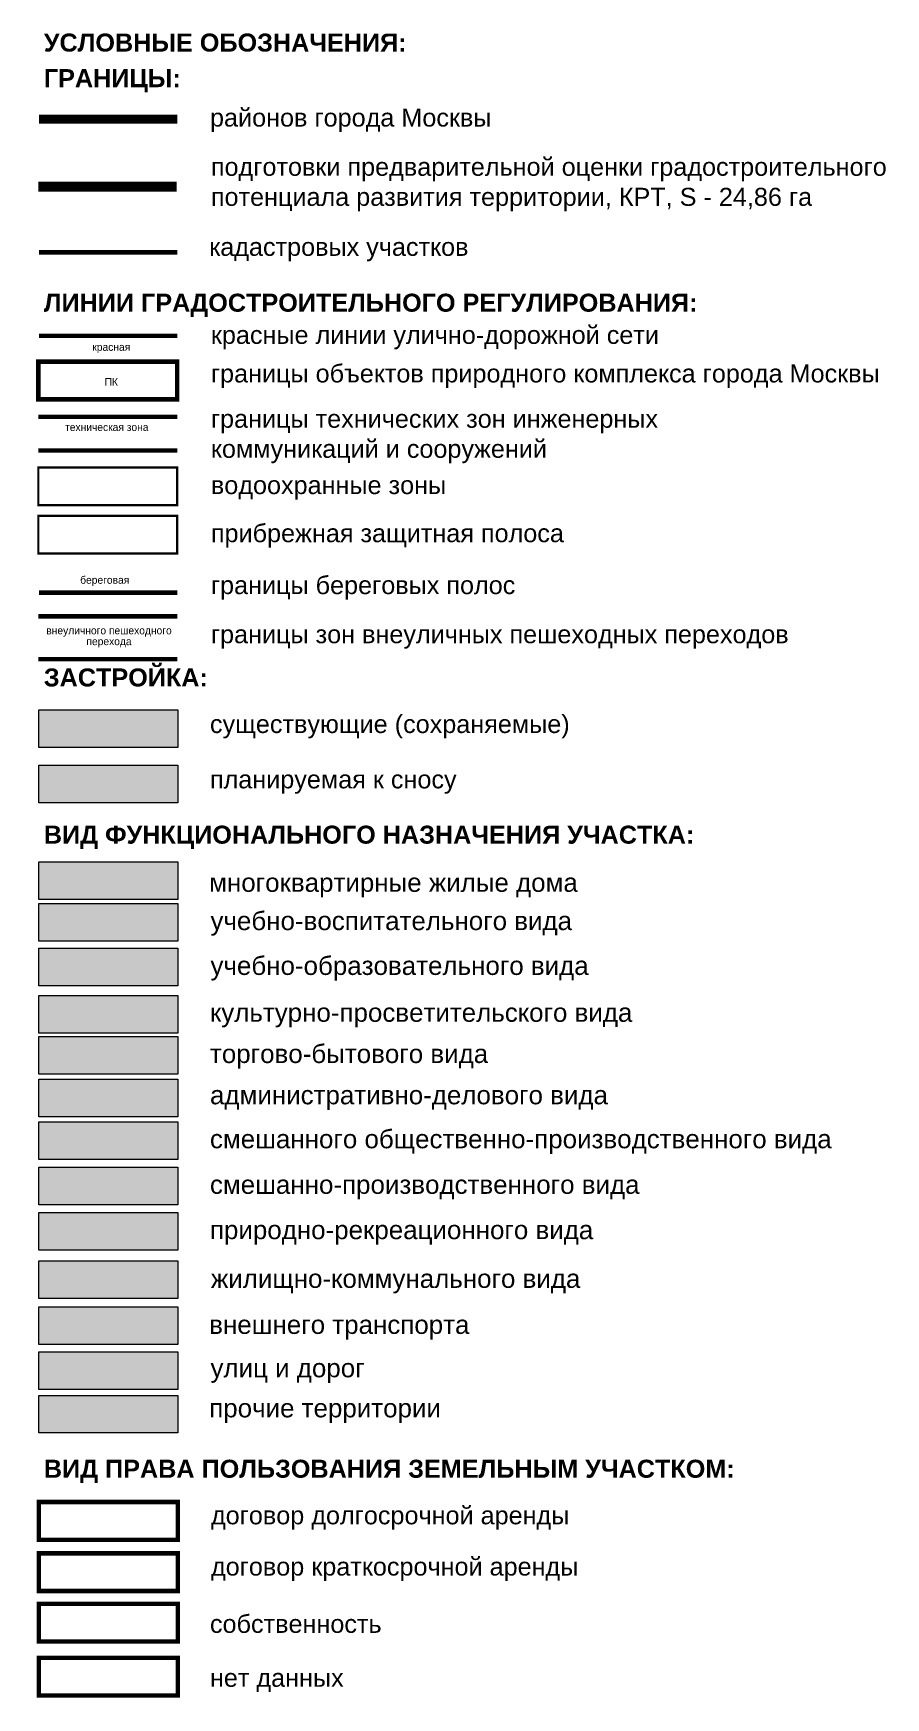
# Paper-space layout '2000' of a CAD drawing. Extents: x 16 to 1165, y 14 to 323.
# Drawn here: x 1037.9 to 1165.3, y 74.7 to 323.4 of the extents above.
import ezdxf

# ---------------------------------------------------------------- set-up
doc = ezdxf.new("R2010")
doc.units = 0
doc.header["$MEASUREMENT"] = 0
for name, pattern in [('JIS_02_1.0', [2, 1, -1]), ('L00s01s', [3, 3, 0]), ('L00s04s', [8, 6, -2])]:
    doc.linetypes.add(name, pattern=pattern)
for name, color, linetype, true_color in [('000_смеш_общ_производ', 253, 'Continuous', 0xad84ae), ('000_торгового бытового', 31, 'Continuous', 0xf4b598), ('Административные', 9, 'Continuous', 0xcbb2cc), ('Внешний транспорт', 253, 'Continuous', 0x999999), ('Жил-комм', 9, 'Continuous', 0xd7c6c1), ('Культур-просвет', 21, 'Continuous', 0xf99f9f), ('Многоквартирная', 41, 'Continuous', 0xf9e79f), ('образовани', 9, 'Continuous', 0xd5a9aa), ('природно-рекреационные', 73, 'Continuous', 0x9ab970), ('прочие', 254, 'Continuous', 0xe0e0e0), ('Смеш_производственные', 9, 'Continuous', 0xb1b5e1), ('УДС', 7, 'Continuous', 0xfefefe), ('Учебно-воспитательные', 254, 'Continuous', 0xcde1b7)]:
    doc.layers.add(name, color=color, linetype=linetype, true_color=true_color)
for name, color, linetype, lineweight in [('16F_17F', 1, 'L00s17b', 0), ('18F', 1, 'L00s18b', 0), ('1B', 1, 'L00s01s', 0), ('29B', 1, 'L00s04s', 0), ('Гр подготовки', 192, 'JIS_02_1.0', 50), ('ТЕКСТ_условные', 7, 'Continuous', 13)]:
    doc.layers.add(name, color=color, linetype=linetype, lineweight=lineweight)
doc.layers.add('17F_2B', color=1, linetype='L00s17b')
doc.layers.add('Договор долгосрочной аренды', color=150, linetype='Continuous')
doc.styles.add('PLANSHET', font='arial.ttf', dxfattribs={"height": 4})
doc.styles.get("Standard").update_dxf_attribs({"font": 'arial.ttf'})
doc.linetypes.add('L00s17b', pattern='A,3,-2,0.5,-2,3,[144,RED_LNS.shx,S=2,R=0,X=-1.5,Y=-2.5],3,-2,0.5,-2,3', length=21)
doc.linetypes.add('L00s18b', pattern='A,10,[165,RED_LNS.shx,S=2,R=0,X=0,Y=-2.5],10', length=20)

psp = doc.layouts.new('2000')

# ---------------------------------------------------------------- hatches: boundary and pattern name
at = {"layer": '000_смеш_общ_производ'}
h = psp.add_hatch(color=256, dxfattribs=at)
h.dxf.hatch_style = 1
h.paths.add_polyline_path([(1038.73, 160.78), (1038.73, 155.16), (1059.48, 155.16), (1059.48, 160.78)])
at = {"layer": '000_торгового бытового'}
h = psp.add_hatch(color=256, dxfattribs=at)
h.dxf.hatch_style = 1
h.paths.add_polyline_path([(1038.73, 173.53), (1038.73, 167.9), (1059.48, 167.9), (1059.48, 173.53)])
at = {"layer": 'Административные'}
h = psp.add_hatch(color=256, dxfattribs=at)
h.dxf.hatch_style = 1
h.paths.add_polyline_path([(1038.73, 167.18), (1038.73, 161.55), (1059.48, 161.55), (1059.48, 167.18)])
at = {"layer": 'Внешний транспорт'}
h = psp.add_hatch(color=256, dxfattribs=at)
h.dxf.hatch_style = 1
h.paths.add_polyline_path([(1038.73, 133.14), (1038.73, 127.51), (1059.48, 127.51), (1059.48, 133.14)])
at = {"layer": 'Жил-комм'}
h = psp.add_hatch(color=256, dxfattribs=at)
h.dxf.hatch_style = 1
h.paths.add_polyline_path([(1059.48, 134.4), (1059.48, 140.03), (1038.73, 140.03), (1038.73, 134.4)])
at = {"layer": 'Культур-просвет'}
h = psp.add_hatch(color=256, dxfattribs=at)
h.dxf.hatch_style = 1
h.paths.add_polyline_path([(1038.73, 179.68), (1038.73, 174.06), (1059.48, 174.06), (1059.48, 179.68)])
at = {"layer": 'Многоквартирная'}
h = psp.add_hatch(color=256, dxfattribs=at)
h.dxf.hatch_style = 1
h.paths.add_polyline_path([(1059.48, 199.65), (1038.73, 199.65), (1038.73, 194.02), (1059.48, 194.02)])
at = {"layer": 'образовани'}
h = psp.add_hatch(color=256, dxfattribs=at)
h.dxf.hatch_style = 1
h.paths.add_polyline_path([(1059.48, 186.73), (1038.73, 186.73), (1038.73, 181.1), (1059.48, 181.1)])
at = {"layer": 'природно-рекреационные'}
h = psp.add_hatch(color=256, dxfattribs=at)
h.dxf.hatch_style = 1
h.paths.add_polyline_path([(1059.48, 141.62), (1059.48, 147.24), (1038.73, 147.24), (1038.73, 141.62)])
at = {"layer": 'прочие'}
h = psp.add_hatch(color=256, dxfattribs=at)
h.dxf.hatch_style = 1
h.paths.add_polyline_path([(1038.73, 119.92), (1038.73, 114.3), (1059.48, 114.3), (1059.48, 119.92)])
at = {"layer": 'Смеш_производственные'}
h = psp.add_hatch(color=256, dxfattribs=at)
h.dxf.hatch_style = 1
h.paths.add_polyline_path([(1059.48, 148.39), (1059.48, 154.02), (1038.73, 154.02), (1038.73, 148.39)])
at = {"layer": 'ТЕКСТ_условные', "true_color": 0xb1a398}
h = psp.add_hatch(color=253, dxfattribs=at)
h.dxf.hatch_style = 1
h.paths.add_polyline_path([(1038.73, 222.37), (1059.48, 222.37), (1059.48, 216.74), (1038.73, 216.74)])
h = psp.add_hatch(color=253, dxfattribs=at)
h.dxf.hatch_style = 1
h.paths.add_polyline_path([(1038.73, 214.09), (1059.48, 214.09), (1059.48, 208.47), (1038.73, 208.47)])
at = {"layer": 'УДС'}
h = psp.add_hatch(color=256, dxfattribs=at)
h.dxf.hatch_style = 1
h.paths.add_polyline_path([(1038.73, 126.41), (1038.73, 120.78), (1059.48, 120.78), (1059.48, 126.41)])
at = {"layer": 'Учебно-воспитательные'}
h = psp.add_hatch(color=256, dxfattribs=at)
h.dxf.hatch_style = 1
h.paths.add_polyline_path([(1059.48, 193.42), (1038.73, 193.42), (1038.73, 187.8), (1059.48, 187.8)])

# ---------------------------------------------------------------- linework, layer by layer
at = {"layer": '16F_17F', "ltscale": 0.5, "const_width": 0.337, "flags": 128}
psp.add_lwpolyline([(1038.65, 251.35), (1059.4, 251.35), (1059.4, 245.73), (1038.65, 245.73)], close=True, dxfattribs=at)
at = {"layer": '17F_2B', "ltscale": 0.5, "const_width": 0.337, "flags": 128}
psp.add_lwpolyline([(1038.65, 258.58), (1059.4, 258.58), (1059.4, 252.95), (1038.65, 252.95)], close=True, dxfattribs=at)
at = {"layer": '18F', "const_width": 0.674, "flags": 128}
psp.add_lwpolyline([(1038.65, 274.38), (1059.4, 274.38), (1059.4, 268.75), (1038.65, 268.75)], close=True, dxfattribs=at)
at = {"layer": '1B', "const_width": 0.674, "flags": 128}
psp.add_lwpolyline([(1038.73, 278.23), (1059.4, 278.23)], dxfattribs=at)
at = {"layer": '29B', "const_width": 0.674, "flags": 128}
for points in [[(1059.4, 266.13), (1038.65, 266.13)], [(1038.65, 261.1), (1059.4, 261.1)], [(1059.4, 236.33), (1038.65, 236.33)], [(1038.65, 229.92), (1059.4, 229.92)]]:
    psp.add_lwpolyline(points, dxfattribs=at)
at = {"layer": '29B', "color": 5, "const_width": 0.674, "flags": 128}
psp.add_lwpolyline([(1038.73, 239.86), (1059.4, 239.86)], dxfattribs=at)
at = {"layer": 'Гр подготовки', "color": 172, "linetype": 'Continuous', "ltscale": 4.5, "const_width": 1.5, "flags": 128}
psp.add_lwpolyline([(1038.65, 300.54), (1059.32, 300.54)], dxfattribs=at)
at = {"layer": 'Договор долгосрочной аренды', "const_width": 0.674}
psp.add_lwpolyline([(1038.73, 98.34), (1059.48, 98.34), (1059.48, 103.97), (1038.73, 103.97)], close=True, dxfattribs=at)
at = {"layer": 'ТЕКСТ_условные', "color": 241, "const_width": 1.35}
psp.add_lwpolyline([(1038.73, 310.6), (1059.4, 310.6)], dxfattribs=at)
at = {"layer": 'ТЕКСТ_условные', "color": 5, "const_width": 0.674}
psp.add_lwpolyline([(1038.73, 290.73), (1059.4, 290.73)], dxfattribs=at)
at = {"layer": 'ТЕКСТ_условные'}
for points in [[(1038.73, 222.37), (1059.48, 222.37), (1059.48, 216.74), (1038.73, 216.74)], [(1038.73, 199.65), (1059.48, 199.65), (1059.48, 194.02), (1038.73, 194.02)], [(1038.73, 193.42), (1059.48, 193.42), (1059.48, 187.8), (1038.73, 187.8)], [(1038.73, 186.73), (1059.48, 186.73), (1059.48, 181.1), (1038.73, 181.1)], [(1038.73, 179.68), (1059.48, 179.68), (1059.48, 174.06), (1038.73, 174.06)], [(1038.73, 173.53), (1059.48, 173.53), (1059.48, 167.9), (1038.73, 167.9)], [(1038.73, 167.18), (1059.48, 167.18), (1059.48, 161.55), (1038.73, 161.55)], [(1038.73, 160.78), (1059.48, 160.78), (1059.48, 155.16), (1038.73, 155.16)], [(1038.73, 154.02), (1059.48, 154.02), (1059.48, 148.39), (1038.73, 148.39)], [(1038.73, 147.24), (1059.48, 147.24), (1059.48, 141.62), (1038.73, 141.62)], [(1038.73, 140.03), (1059.48, 140.03), (1059.48, 134.4), (1038.73, 134.4)], [(1038.73, 133.14), (1059.48, 133.14), (1059.48, 127.51), (1038.73, 127.51)], [(1038.73, 126.41), (1059.48, 126.41), (1059.48, 120.78), (1038.73, 120.78)], [(1038.73, 119.92), (1059.48, 119.92), (1059.48, 114.3), (1038.73, 114.3)]]:
    psp.add_lwpolyline(points, close=True, dxfattribs=at)
at = {"layer": 'ТЕКСТ_условные', "color": 2}
psp.add_lwpolyline([(1038.73, 214.09), (1059.48, 214.09), (1059.48, 208.47), (1038.73, 208.47)], close=True, dxfattribs=at)
at = {"layer": 'ТЕКСТ_условные', "color": 30, "lineweight": 35, "true_color": 0xf8991e, "const_width": 0.674}
psp.add_lwpolyline([(1038.73, 90.68), (1059.48, 90.68), (1059.48, 96.3), (1038.73, 96.3)], close=True, dxfattribs=at)
at = {"layer": 'ТЕКСТ_условные', "color": 3, "lineweight": 35, "const_width": 0.674}
psp.add_lwpolyline([(1038.73, 83.14), (1059.48, 83.14), (1059.48, 88.77), (1038.73, 88.77)], close=True, dxfattribs=at)
at = {"layer": 'ТЕКСТ_условные', "lineweight": 35, "const_width": 0.674}
psp.add_lwpolyline([(1038.73, 75.08), (1059.48, 75.08), (1059.48, 80.7), (1038.73, 80.7)], close=True, dxfattribs=at)

# ---------------------------------------------------------------- texts
at = {"attachment_point": 1}
for s, width, insert, char_height in [('{\\fArial|b1|i0|c204|p34;УСЛОВНЫЕ ОБОЗНАЧЕНИЯ:}', 115.2438, (1039.47, 323.41), 2.6946), ('{\\fArial|b1|i0|c204|p34;ГРАНИЦЫ:}', 115.2438, (1039.47, 318.09), 2.6946), ('подготовки предварительной оценки градостроительного потенциала развития территории, КРТ, S - 24,86 га', 115.2438, (1064.43, 304.85), 2.69456), ('{\\fArial|b1|i0|c204|p34;ЛИНИИ ГРАДОСТРОИТЕЛЬНОГО РЕГУЛИРОВАНИЯ:}', 115.2438, (1039.47, 284.54), 2.6946), ('красные линии улично-дорожной сети', 115.2438, (1064.43, 279.73), 2.6946), ('границы объектов природного комплекса города Москвы', 115.2438, (1064.43, 273.97), 2.6946), ('границы технических зон инженерных коммуникаций и сооружений', 89.9595, (1064.43, 267.2), 2.6946), ('водоохранные зоны', 89.9595, (1064.43, 257.29), 2.6946), ('прибрежная защитная полоса', 89.9595, (1064.43, 250.1), 2.6946), ('{\\C7;границы береговых полос}', 115.2438, (1064.43, 242.34), 2.6946), ('границы зон внеуличных пешеходных переходов', 89.9595, (1064.43, 235), 2.6946), ('{\\fArial|b1|i0|c204|p34;ЗАСТРОЙКА:}', 115.2438, (1039.47, 228.54), 2.6946), ('{\\fArial|b1|i0|c204|p34;\\H1.00001x;\\C7;ВИД ФУНКЦИОНАЛЬНОГО НАЗНАЧЕНИЯ УЧАСТКА\\H0.99999x;\\C256;:}', 115.2438, (1039.47, 205.05), 2.6946), ('{\\fArial|b1|i0|c204|p34;ВИД ПРАВА ПОЛЬЗОВАНИЯ ЗЕМЕЛЬНЫМ УЧАСТКОМ:}', 115.2438, (1039.47, 110.3), 2.6946)]:
    psp.add_mtext_dynamic_manual_height_columns(s, width=width, gutter_width=8.42, heights=[0], dxfattribs=dict(at, insert=insert, char_height=char_height))
at = {"layer": '18F', "char_height": 1.1452, "width": 18.5779, "attachment_point": 1, "style": 'PLANSHET'}
for s, insert in [('\\pxsm0.85;{\\H1.00001x;\\C7;\\P\\ps*,qc;\\Ftxt|c204;\\C256;красная}', (1040.26, 278.77)), ('\\pxsm0.85;{\\fArial|b0|i0|c204|p34;\\H1.00001x;\\C7;\\P\\ps*,qc;\\Ftxt|c204;\\C256;ПК}', (1040.26, 273.54)), ('\\pxsm0.85;{\\H1.00001x;\\C7;\\P\\ps*;\\Ftxt|c204;\\C256;береговая}', (1044.9, 243.96))]:
    psp.add_mtext(s, dxfattribs=dict(at, insert=insert))
at = {"layer": '29B', "char_height": 1.1452, "style": 'PLANSHET'}
for s, insert, width, attachment_point in [('\\pxsm0.85;{\\fArial|b0|i0|c204|p34;\\H1.00001x;\\C7;\\P\\ps*,qc;\\Ftxt|c204;\\C256;техническая зона}', (1040.26, 266.79), 17.2325, 1), ('\\pxsm0.85;{\\H1.00001x;\\C7;\\P\\ps*;\\Ftxt|c204;\\C256;внеуличного пешеходного перехода}', (1049.21, 234.04), 21.7289, 5)]:
    psp.add_mtext(s, dxfattribs=dict(at, insert=insert, width=width, attachment_point=attachment_point))
at = {"layer": 'ТЕКСТ_условные', "color": 7, "transparency": 33554687, "style": 'PLANSHET'}
for s, height, p in [('районов города Москвы', 2.6946, (1064.3, 309.51)), ('кадастровых участков', 2.6946, (1064.18, 290.19)), ('существующие (сохраняемые) ', 2.6946, (1064.29, 218.89)), ('планируемая к сносу', 2.6946, (1064.29, 210.62)), ('многоквартирные жилые дома', 2.7727, (1064.17, 195.16)), ('учебно-воспитательного вида', 2.7727, (1064.37, 189.44)), ('учебно-образовательного вида', 2.7727, (1064.37, 182.74)), ('культурно-просветительского вида', 2.7727, (1064.29, 175.74)), ('торгово-бытового вида', 2.7727, (1064.29, 169.58)), ('административно-делового вида', 2.7727, (1064.3, 163.41)), ('смешанного общественно-производственного вида', 2.7727, (1064.29, 156.84)), ('смешанно-производственного вида', 2.7727, (1064.29, 150.03)), ('природно-рекреационного вида', 2.7727, (1064.29, 143.26)), ('жилищно-коммунального вида', 2.7727, (1064.44, 135.98)), ('внешнего транспорта', 2.7727, (1064.18, 129.1)), ('улиц и дорог', 2.7727, (1064.37, 122.62)), ('прочие территории', 2.7727, (1064.18, 116.63)), ('договор долгосрочной аренды', 2.6946, (1064.44, 100.65)), ('договор краткосрочной аренды', 2.6946, (1064.44, 92.99)), ('собственность', 2.6946, (1064.29, 84.43)), ('нет данных', 2.695, (1064.29, 76.37))]:
    psp.add_text(s, height=height, dxfattribs=at).set_placement(p)

doc.saveas('drawing.dxf')
